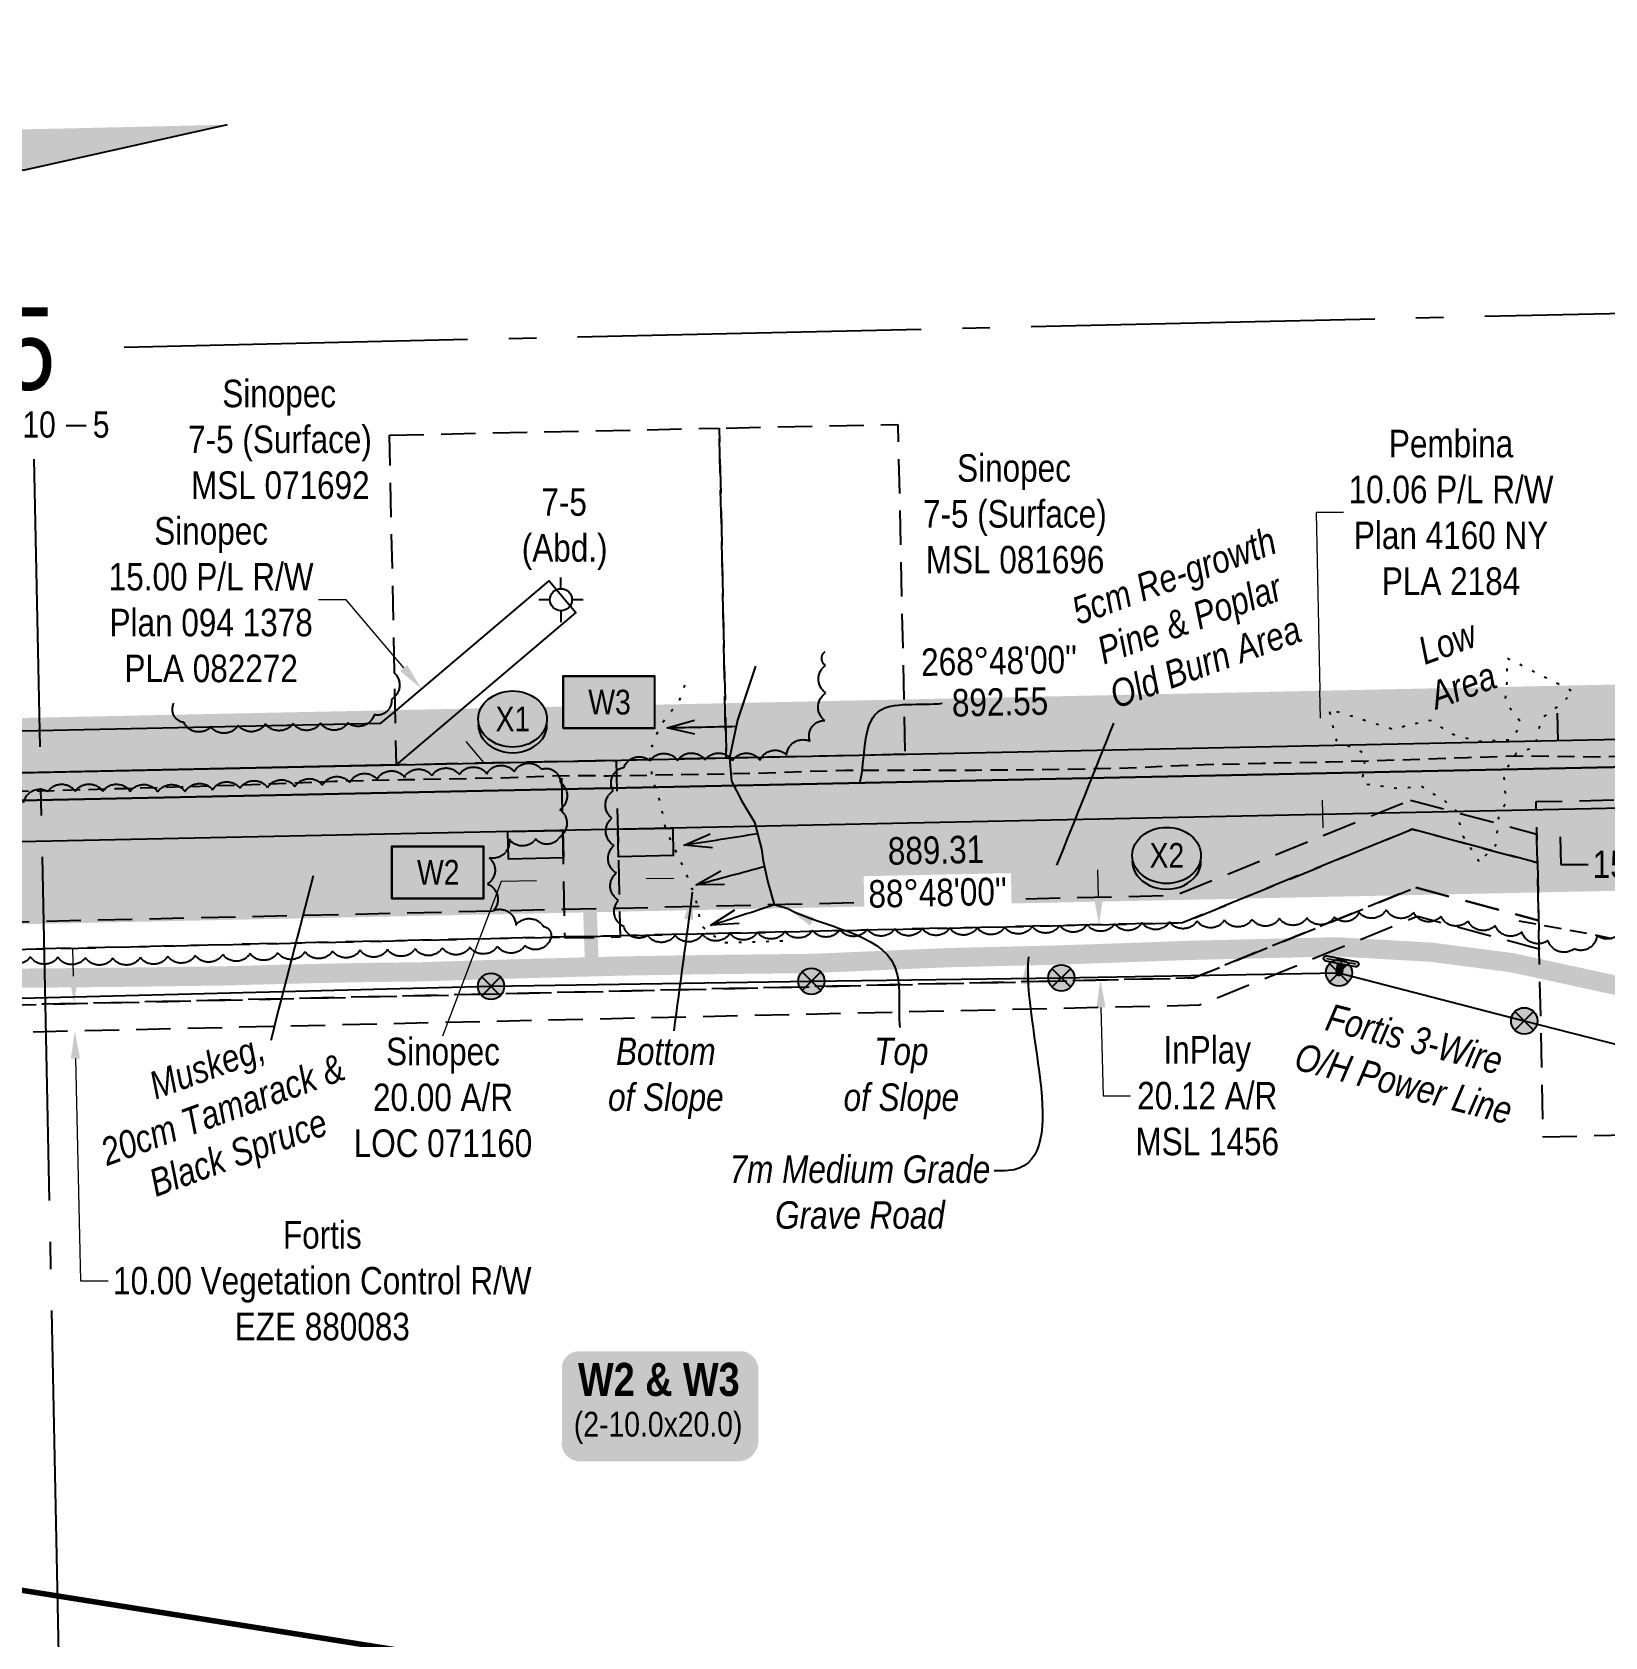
# Model space of a CAD drawing. Extents: x 601495 to 607119, y 5883555 to 5886722.
# Drawn here: x 605236 to 605808, y 5885474 to 5886057 of the extents above; entities that cross this region are included whole.
import ezdxf
from ezdxf.enums import TextEntityAlignment as Align

# ---------------------------------------------------------------- set-up
doc = ezdxf.new("R2010")
doc.units = 0
doc.header["$LTSCALE"] = 5
doc.header["$PDMODE"] = 34
doc.header["$PDSIZE"] = 0.03
for name, pattern in [('0', [1, 1, 0]), ('DASHDOT2', [12.7, 6.35, -3.175, 0, -3.175]), ('foc-ACCESSROAD', [3.75, 2.5, -1.25]), ('foc-FLOWLINE', [3.75, 2.5, -1.25]), ('foc-QUARTERLINE', [33, 25, -3, 2, -3]), ('foc-TOPO', [1, 0.2, -0.8]), ('POWERLINE5', [7.8, 2.4, -0.6, 0.6, -0.6, 0.6, -0.6, 2.4]), ('UG_PIPE', [1.875, 1.25, -0.625])]:
    doc.linetypes.add(name, pattern=pattern)
doc.layers.get('Defpoints').update_dxf_attribs({"color": 9})
for name, color, linetype in [('10', 1, 'Continuous'), ('9', 3, 'Continuous'), ('AS-PIPE-UG', 44, 'UG_PIPE'), ('AS-POWER', 104, 'foc-POWER'), ('AS-POWER-EXISTING', 72, 'POWERLINE5'), ('AS-ROADS', 254, 'Continuous'), ('AS-SYMBOL', 7, 'Continuous'), ('AS-WILDLIFE', 131, 'DASHDOT2'), ('C-FLOWLINE', 13, 'foc-FLOWLINE'), ('C-WS', 13, 'foc-ACCESSROAD'), ('F-AR', 190, 'foc-ACCESSROAD'), ('F-EZE', 190, 'foc-FLOWLINE'), ('F-RW', 190, 'Continuous'), ('F-WS', 190, 'foc-ACCESSROAD'), ('F-WS-S', 8, 'Continuous'), ('L-BD', 7, 'Continuous'), ('L-QSEC', 8, 'foc-QUARTERLINE'), ('L-SECLBL', 7, 'Continuous'), ('P-BUFFER-H 30m', 51, 'Continuous'), ('P-CROSSINGS', 250, 'Continuous'), ('P-PROPOSED', 10, 'Continuous'), ('P-PROPOSED-H', 21, 'Continuous'), ('P-TEMP-BLOCKS', 250, 'Continuous'), ('P-TEMP-H', 41, 'Continuous'), ('P-TEMP_WORKSPACE', 46, 'Continuous'), ('P-TXT', 4, 'Continuous'), ('T-BUSH', 110, '0'), ('T-BUSH-T', 110, 'Continuous'), ('T-CREEK', 160, 'Continuous'), ('T-GENERAL', 48, 'foc-TOPO'), ('T-LOW-AREA', 48, 'foc-TOPO'), ('T-SLOPE', 48, 'Continuous'), ('T-WATER-H', 133, 'Continuous')]:
    doc.layers.add(name, color=color, linetype=linetype)
for name, color, linetype, lineweight in [('C-AR-T', 13, 'Continuous', 9), ('F-AR-T', 190, 'Continuous', 9), ('F-EZE-T', 190, 'Continuous', 9), ('F-RW-T', 190, 'Continuous', 9), ('F-WS-T', 190, 'Continuous', 9), ('T-TEXT', 48, 'Continuous', 18)]:
    doc.layers.add(name, color=color, linetype=linetype, lineweight=lineweight)
doc.layers.add('P-100m WELL BORE BUFFER', color=7, linetype='Continuous', true_color=0xf5ffd6)
doc.styles.add('80', font='ARIALN.TTF', dxfattribs={"height": 10})
doc.styles.add('80CG', font='ARIALN.TTF', dxfattribs={"height": 10})
doc.styles.add('80L', font='ARIALN.TTF', dxfattribs={"height": 10})
doc.styles.add('80LS', font='ARIALNI.TTF', dxfattribs={"height": 10})
doc.styles.add('BOLD', font='ARIALNB.TTF')
doc.styles.add('Crossing', font='ARIALN.TTF', dxfattribs={"height": 10})
doc.styles.add('foc-LtypeFont', font='ARIALN.TTF', dxfattribs={"height": 7.35})
doc.styles.add('SIMPLEX', font='ARIALN.TTF')
doc.linetypes.add('foc-POWER', pattern='A,6,-1,["P",foc-LtypeFont,S=0.2,R=0,X=-0.625,Y=-0.75],-1.24,4', length=12.24)
doc.dimstyles.new('Compass 5 000', dxfattribs={"dimscale": 5, "dimtxt": 9, "dimasz": 2, "dimexe": 0.2, "dimexo": 0.0625, "dimgap": 0.5, "dimtad": 0, "dimtih": 1, "dimtoh": 1, "dimzin": 0, "dimdsep": 46, "dimtxsty": '80CG', "dimcen": 0.1, "dimse1": 1, "dimse2": 1, "dimclrd": 256, "dimclrt": 256, "dimaunit": 1, "dimadec": 4, "dimazin": 0, "dimtfac": 0.06, "dimtofl": 0, "dimtmove": 0, "dimatfit": 1, "dimfxl": 0.2, "dimtolj": 1, "dimtzin": 0, "dimlwd": -1, "dimarcsym": 0})

# ---------------------------------------------------------------- blocks, each defined once
blk = doc.blocks.new('L-SECLBL')
at = {"layer": '9', "color": 7}
for p, q in [((-5.08, -27.83), (-12.29, -27.83)), ((20.7, -27.83), (13.5, -27.83))]:
    blk.add_line(p, q, dxfattribs=at)
at = {"layer": '10', "color": 2, "style": 'SIMPLEX'}
blk.add_attdef('SEC', text='', height=30, dxfattribs=at).set_placement((0, 0), align=Align.MIDDLE)
at = {"layer": '10', "color": 5, "style": '80L'}
blk.add_attdef('TWP', text='', height=9.5, dxfattribs=at).set_placement((-14.43, -27.37), align=Align.MIDDLE_RIGHT)
blk.add_attdef('RGE', text='', height=9.5, dxfattribs=at).set_placement((3.62, -27.37), align=Align.MIDDLE_CENTER)
blk.add_attdef('MER', text='', height=9.5, dxfattribs=at).set_placement((23.17, -27.37), align=Align.MIDDLE_LEFT)
blk = doc.blocks.new('*D413')
at = {"layer": 'Defpoints', "color": 0, "transparency": 16777216}
for p in [(605704.81, 5885797.75), (605692.93, 5885797.5), (605693.14, 5885787.62)]:
    blk.add_point(p, dxfattribs=at)
at = {"layer": 'F-RW-T', "transparency": 16777216}
for p, q in [((605712.99, 5885882.47), (605702.99, 5885882.47)), ((605702.99, 5885882.47), (605704.38, 5885817.75)), ((605704.6, 5885807.75), (605704.38, 5885817.75)), ((605705.24, 5885777.88), (605705.46, 5885767.88))]:
    blk.add_line(p, q, dxfattribs=at)
for points in [[(605706.26, 5885807.79), (605702.93, 5885807.72), (605704.81, 5885797.75)], [(605706.91, 5885777.91), (605703.57, 5885777.84), (605705.03, 5885787.88)]]:
    blk.add_solid(points, dxfattribs=at)
at = {"layer": 'F-RW-T', "transparency": 16777216, "insert": (605752.08, 5885882.47), "char_height": 10, "attachment_point": 5, "style": '80CG'}
blk.add_mtext('\\A1;Pembina\\P10.06 P/L R/W\\PPlan 4160 NY\\PPLA 2184', dxfattribs=at)
blk = doc.blocks.new('*D423')
at = {"layer": 'Defpoints', "color": 0, "transparency": 16777216}
for p in [(605320.69, 5885705.53), (605251.55, 5885693.94), (605320.92, 5885695.53)]:
    blk.add_point(p, dxfattribs=at)
at = {"layer": 'F-EZE-T', "transparency": 16777216}
for p, q in [((605251.09, 5885713.94), (605250.86, 5885723.94)), ((605251.77, 5885683.95), (605253.63, 5885603.13)), ((605253.63, 5885603.13), (605263.63, 5885603.13))]:
    blk.add_line(p, q, dxfattribs=at)
for points in [[(605252.75, 5885713.98), (605249.42, 5885713.91), (605251.32, 5885703.95)], [(605253.44, 5885683.98), (605250.11, 5885683.91), (605251.55, 5885693.94)]]:
    blk.add_solid(points, dxfattribs=at)
at = {"layer": 'F-EZE-T', "transparency": 16777216, "insert": (605341.56, 5885603.13), "char_height": 10, "attachment_point": 5, "style": '80CG'}
blk.add_mtext('\\A1;Fortis\\P10.00 Vegetation Control R/W\\PEZE 880083', dxfattribs=at)
blk = doc.blocks.new('*D424')
at = {"layer": 'C-AR-T', "transparency": 16777216}
for p, q in [((605623.85, 5885742.62), (605623.62, 5885752.62)), ((605624.76, 5885702.5), (605625.5, 5885670.41)), ((605625.5, 5885670.41), (605635.5, 5885670.41))]:
    blk.add_line(p, q, dxfattribs=at)
for points in [[(605625.51, 5885742.66), (605622.18, 5885742.58), (605624.07, 5885732.62)], [(605626.43, 5885702.54), (605623.1, 5885702.46), (605624.54, 5885712.49)]]:
    blk.add_solid(points, dxfattribs=at)
at = {"layer": 'Defpoints', "color": 0, "transparency": 16777216}
for p in [(605534.67, 5885730.57), (605535.13, 5885710.45), (605624.54, 5885712.49)]:
    blk.add_point(p, dxfattribs=at)
at = {"layer": 'C-AR-T', "transparency": 16777216, "insert": (605663.41, 5885670.41), "char_height": 10, "attachment_point": 5, "style": '80CG'}
blk.add_mtext('\\A1;InPlay\\P20.12 A/R\\PMSL 1456', dxfattribs=at)
blk = doc.blocks.new('*D425')
at = {"layer": 'Defpoints', "color": 0, "transparency": 16777216}
for p in [(605384.83, 5885824.42), (605377.63, 5885818.33), (605394.52, 5885812.96)]:
    blk.add_point(p, dxfattribs=at)
at = {"layer": 'F-RW-T', "transparency": 16777216}
for p, q in [((605350.22, 5885850.74), (605340.22, 5885850.74)), ((605371.17, 5885825.97), (605350.22, 5885850.74)), ((605393.78, 5885799.24), (605400.23, 5885791.6))]:
    blk.add_line(p, q, dxfattribs=at)
for points in [[(605372.44, 5885827.04), (605369.9, 5885824.89), (605377.63, 5885818.33)], [(605395.05, 5885800.31), (605392.5, 5885798.16), (605387.32, 5885806.87)]]:
    blk.add_solid(points, dxfattribs=at)
at = {"layer": 'F-RW-T', "transparency": 16777216, "insert": (605301.13, 5885850.74), "char_height": 10, "attachment_point": 5, "style": '80CG'}
blk.add_mtext('\\A1;Sinopec\\P15.00 P/L R/W\\PPlan 094 1378\\PPLA 082272', dxfattribs=at)
blk = doc.blocks.new('GABD')
for p, q in [((0, 0.81), (0, 1.62)), ((-0.81, 0), (-1.62, 0)), ((1.62, 0), (0.81, 0)), ((0, -0.81), (0, -1.62))]:
    blk.add_line(p, q)
blk.add_circle((0, 0), 0.8)
blk = doc.blocks.new('POWERPOLE')
h = blk.add_hatch(color=255)
edge = h.paths.add_edge_path()
edge.add_arc((0, 0), 0.96, 0, 360)
at = {"linetype": 'Continuous'}
for p, q in [((0.68, -0.68), (-0.68, 0.68)), ((-0.68, -0.68), (0.68, 0.68))]:
    blk.add_line(p, q, dxfattribs=at)
blk.add_circle((0, 0), 0.96, dxfattribs=at)
blk = doc.blocks.new('*U484')
h = blk.add_hatch(color=255)
h.dxf.hatch_style = 1
edge = h.paths.add_edge_path()
edge.add_arc((1.08, -0.2), 0.2, -100.5909, 79.4091, ccw=False)
edge.add_line((1.04, -0.4), (-0.23, -0.16))
edge.add_line((-0.23, -0.16), (-1.12, 0.01))
edge.add_arc((-1.08, 0.2), 0.2, 79.4091, 259.4091, ccw=False)
edge.add_line((-1.04, 0.4), (1.12, -0.01))
h = blk.add_hatch(color=255)
h.dxf.hatch_style = 1
edge = h.paths.add_edge_path()
edge.add_arc((-0.16, -0.84), 0.2, 169.4091, 349.4091, ccw=False)
edge.add_line((-0.35, -0.81), (-0.23, -0.16))
edge.add_line((-0.23, -0.16), (0.16, -0.23))
edge.add_line((0.16, -0.23), (0.04, -0.88))
at = {"color": 255}
blk.add_lwpolyline([(1.12, -0.01, -1), (1.04, -0.4), (-0.23, -0.16), (-1.12, 0.01, -1), (-1.04, 0.4)], format="xyb", close=True, dxfattribs=at)
at = {"color": 72, "const_width": 0.1, "flags": 128}
for points in [[(1.08, -0.2), (-1.08, 0.2)], [(-0.16, -0.84), (0, 0)]]:
    blk.add_lwpolyline(points, dxfattribs=at)
at = {"color": 255, "flags": 128}
blk.add_lwpolyline([(0.04, -0.88, -1), (-0.35, -0.81), (-0.23, -0.16), (0.16, -0.23)], format="xyb", close=True, dxfattribs=at)
blk = doc.blocks.new('Temp_Area_Small_Pink')
at = {"true_color": 0xff8aff}
h = blk.add_hatch(color=211, dxfattribs=at)
h.dxf.hatch_style = 1
h.paths.add_polyline_path([(-16.83, -9.44), (16.33, -9.44), (16.33, 9.05), (-16.83, 9.05)])
at = {"color": 250}
for points in [[(-17.03, -9.64), (16.53, -9.64), (16.53, 9.25), (-17.03, 9.25)], [(-16.93, -9.54), (16.43, -9.54), (16.43, 9.15), (-16.93, 9.15)]]:
    blk.add_lwpolyline(points, close=True, dxfattribs=at)
at = {"color": 250, "style": '80L'}
blk.add_attdef('TEMPORARY', text='', height=9, dxfattribs=at).set_placement((0, -0.15), align=Align.MIDDLE_CENTER)
blk = doc.blocks.new('*U483')
at = {"true_color": 0xff8aff}
h = blk.add_hatch(color=211, dxfattribs=at)
edge = h.paths.add_edge_path()
edge.add_line((-29, -20), (29, -20))
edge.add_arc((29, -14), 6, 270, 360)
edge.add_line((35, -14), (35, 12.5))
edge.add_arc((29, 12.5), 6, 0, 90)
edge.add_line((29, 18.5), (-29, 18.5))
edge.add_arc((-29, 12.5), 6, 90, 180)
edge.add_line((-35, 12.5), (-35, -14))
edge.add_arc((-29, -14), 6, 180, 270)
at = {"color": 250, "flags": 128}
blk.add_lwpolyline([(-29, -20, 3, 3, 0), (29, -20, 3, 3, 0.414214), (35, -14, 3, 3, 0), (35, 12.5, 3, 0, 0.414214), (29, 18.5, 0, 0, 0), (-29, 18.5, 0, 0, 0.414214), (-35, 12.5, 0, 0, 0), (-35, -14, 0, 3, 0.414214)], format="xyseb", close=True, dxfattribs=at)
at = {"flags": 128}
blk.add_lwpolyline([(-19.34, -9.8, 0, 7.5, 0), (0, 0, 0, 0, 0)], format="xyseb", dxfattribs=at)
at = {"color": 250}
for tag, p, height, style in [('TEMP_AREA_W1_001', (-9.21, 2.24), 12, 'BOLD'), ('ENTER_TEXT_001', (-30.66, -12.47), 9, '80')]:
    blk.add_attdef(tag, p, '', height=height, dxfattribs=dict(at, style=style))
blk = doc.blocks.new('*D486')
at = {"layer": 'Defpoints', "color": 0, "transparency": 16777216}
for p in [(605821.5, 5885790.14), (605791.56, 5885774.52), (605821.81, 5885775.15)]:
    blk.add_point(p, dxfattribs=at)
at = {"layer": 'P-TXT', "transparency": 16777216}
for p, q in [((605791.04, 5885799.5), (605790.83, 5885809.5)), ((605791.77, 5885764.52), (605791.98, 5885754.52)), ((605791.98, 5885754.52), (605801.98, 5885754.52))]:
    blk.add_line(p, q, dxfattribs=at)
for points in [[(605792.71, 5885799.54), (605789.37, 5885799.47), (605791.25, 5885789.51)], [(605793.44, 5885764.55), (605790.11, 5885764.48), (605791.56, 5885774.52)]]:
    blk.add_solid(points, dxfattribs=at)
at = {"layer": 'P-TXT', "transparency": 16777216, "insert": (605817.92, 5885754.52), "char_height": 10, "attachment_point": 5, "style": '80CG'}
blk.add_mtext('\\A1;15.00', dxfattribs=at)
blk = doc.blocks.new('xing2')
h = blk.add_hatch(color=50)
h.dxf.hatch_style = 1
edge = h.paths.add_edge_path()
edge.add_ellipse((0, 0), major_axis=(-12.5, 0), ratio=0.816297, start_angle=0, end_angle=360)
h = blk.add_hatch(color=250)
h.dxf.hatch_style = 1
edge = h.paths.add_edge_path()
edge.add_ellipse((0, -2.05), major_axis=(-12.5, 0), ratio=0.816297, start_angle=0, end_angle=180)
edge.add_line((12.5, -2.05), (12.5, 0))
edge.add_ellipse((0, 0), major_axis=(-12.5, 0), ratio=0.816297, start_angle=0, end_angle=180, ccw=False)
edge.add_line((-12.5, 0), (-12.5, -2.05))
at = {"color": 250}
blk.add_ellipse((0, 0), major_axis=(-12.5, 0), ratio=0.816297, dxfattribs=at)
blk.add_ellipse((0, -2.05), major_axis=(-12.5, 0), ratio=0.816297, start_param=0, end_param=3.141593, dxfattribs=at)
at = {"color": 250, "style": 'Crossing'}
blk.add_attdef('CROSSING', text='', height=9, dxfattribs=at).set_placement((0.09, 0.02), align=Align.MIDDLE_CENTER)
at = {"color": 250, "style": 'Crossing', "flags": 1}
for tag, p in [('OWNER', (0.09, -12.49)), ('DESCRIPTION', (0.09, -25.77)), ('LOCATION', (0.09, -39.3)), ('DWG_REF', (0.09, -52.84))]:
    blk.add_attdef(tag, text='', height=9, dxfattribs=at).set_placement(p, align=Align.MIDDLE_CENTER)

msp = doc.modelspace()

# ---------------------------------------------------------------- hatches: boundary and pattern name
at = {"layer": 'P-BUFFER-H 30m'}
h = msp.add_hatch(color=256, dxfattribs=at)
h.dxf.hatch_style = 1
edge = h.paths.add_edge_path()
edge.add_line((606044.968, 5885782.232), (605956.11, 5885820.281))
edge.add_arc((605944.306, 5885792.714), 29.988, 66.81926, 91.200341)
edge.add_line((605943.678, 5885822.695), (605051.68, 5885804.005))
edge.add_arc((605052.308, 5885774.024), 29.988, 91.200341, 181.200341)
edge.add_line((605022.327, 5885773.396), (605022.641, 5885758.405))
edge.add_arc((605052.622, 5885759.033), 29.988, 181.200341, 271.200341)
edge.add_line((605053.25, 5885729.052), (605935.533, 5885747.538))
edge.add_line((605935.533, 5885747.538), (606034.254, 5885705.266))
edge.add_line((606034.254, 5885705.266), (606046.785, 5885699.9))
edge.add_line((606046.785, 5885699.9), (606044.968, 5885782.232))
at = {"layer": 'P-PROPOSED-H'}
h = msp.add_hatch(color=256, dxfattribs=at)
h.dxf.hatch_style = 1
h.paths.add_polyline_path([(606046.058, 5885732.833), (605941.382, 5885777.655), (605052.622, 5885759.033), (605052.308, 5885774.024), (605944.306, 5885792.714), (606045.695, 5885749.299)])
at = {"layer": 'P-TEMP-H'}
h = msp.add_hatch(color=256, dxfattribs=at)
h.dxf.hatch_style = 1
h.paths.add_polyline_path([(605429.029, 5885766.92), (605429.238, 5885756.926), (605409.251, 5885756.507), (605409.041, 5885766.501)])
h = msp.add_hatch(color=256, dxfattribs=at)
h.dxf.hatch_style = 1
h.paths.add_polyline_path([(605449.017, 5885767.339), (605469.004, 5885767.758), (605469.214, 5885757.764), (605449.226, 5885757.345)])
at = {"layer": 'T-WATER-H'}
h = msp.add_hatch(color=256, dxfattribs=at)
h.dxf.hatch_style = 1
h.paths.add_polyline_path([(606596.579, 5885956.278), (606617.097, 5885956.8), (606633.642, 5885960.821), (606649.262, 5885972.972), (606688.803, 5886010.823), (606706.5, 5886034.383), (606712.727, 5886048.498), (606697.997, 5886052.934), (606617.39, 5886030.558), (606599.531, 5886027.115), (606556.127, 5886008.101), (606543.329, 5886000.055), (606533.548, 5885989.026), (606527.228, 5885977.261), (606526.929, 5885970.312), (606526.797, 5885967.26), (606546.376, 5885967.291), (606578.79, 5885959.12)], flags=16)
h.paths.add_polyline_path([(606294.938, 5886045.696), (606086.957, 5886041.126), (606199.295, 5886007.206), (606217.588, 5886004.55), (606277.016, 5886005.879), (606356.171, 5886003.791), (606390.916, 5885997.816), (606422.544, 5885988.502), (606466.212, 5885968.992), (606491.152, 5885952.521), (606514.352, 5885939.966), (606544.894, 5885930.277), (606563.135, 5885928.632), (606624.27, 5885930.794), (606642.427, 5885934.13), (606655.477, 5885941.354), (606687.738, 5885970.143), (606695.447, 5885973.976), (606764.162, 5886018.727), (606800.11, 5886047.226), (606815.991, 5886057.147), (606657.148, 5886053.656), (606612.697, 5886040.301), (606579.251, 5886032.258), (606565.123, 5886025.673), (606553.281, 5886017.34), (606536.253, 5886013.789), (606498.258, 5886011.712), (606465.571, 5886019.596), (606403.494, 5886038.657), (606369.698, 5886044.875)])
h.paths.add_polyline_path([(605306.963, 5886023.454), (604966.573, 5886015.727), (604998.009, 5886009.987), (605073.169, 5886002.762), (605195.083, 5886002.701), (605233.22, 5886007.006)])

# ---------------------------------------------------------------- linework, layer by layer
at = {"layer": 'AS-PIPE-UG', "flags": 128}
for points in [[(606679.243, 5885481.945), (606675.412, 5885483.879), (606669.75, 5885486.153), (606654.429, 5885492.951), (606636.669, 5885500.009), (606619.746, 5885507.168), (606594.764, 5885518.344), (606582.739, 5885522.686), (606561.363, 5885532.244), (606541.546, 5885540.615), (606495.429, 5885560.385), (606449.797, 5885579.775), (606380.993, 5885608.928), (606325.942, 5885633.135), (606256.673, 5885662.136), (606194.25, 5885688.841), (606156.554, 5885705.359), (606115.807, 5885723.609), (606070.773, 5885743.253), (606043.598, 5885755.203), (606002.536, 5885772.727), (605986.788, 5885778.875), (605970.935, 5885786.086), (605955.122, 5885792.936), (605947.991, 5885795.63), (605942.477, 5885796.444), (605935.315, 5885796.823), (605911.915, 5885796.151), (605888.883, 5885795.589), (605849.008, 5885794.449), (605831.991, 5885794.342), (605804.305, 5885793.571), (605778.765, 5885793.916), (605758.08, 5885793.337), (605737.371, 5885792.568), (605707.675, 5885791.716), (605683.368, 5885791.224), (605662.287, 5885790.736), (605630.713, 5885789.409), (605602.691, 5885788.92), (605579.114, 5885788.735), (605559.442, 5885788.752), (605531.88, 5885788.715), (605498.401, 5885787.582), (605445.699, 5885786.669), (605431.454, 5885786.797), (605406.77, 5885785.96), (605370.868, 5885785.265), (605345.916, 5885784.681), (605310.355, 5885783.259), (605269.91, 5885782.083), (605238.541, 5885781.16), (605193.655, 5885780.882), (605172.241, 5885780.326), (605158.29, 5885780.794), (605144.131, 5885780.482), (605133.425, 5885780.772), (605117.879, 5885780.35), (605102.062, 5885779.899), (605093.963, 5885779.874), (605088.873, 5885779.856), (605086.673, 5885776.764), (605086.85, 5885774.498), (605086.141, 5885769.201)], [(605776.768, 5885733.984), (605803.34, 5885729.24), (605821.025, 5885725.134), (605848.377, 5885722.13)]]:
    msp.add_lwpolyline(points, dxfattribs=at)
at = {"layer": 'AS-POWER', "flags": 128}
msp.add_lwpolyline([(604433.901, 5885693.12), (604487.971, 5885691.961), (604669.212, 5885697.007), (604930.537, 5885702.542), (605003.563, 5885702.707), (605105.268, 5885704.215), (605170.328, 5885704.326), (605402.933, 5885710.222), (605519.428, 5885712.054), (605610.339, 5885713.272), (605711.32, 5885715.112), (605778.692, 5885697.649), (605843.241, 5885681.156), (605847.498, 5885666.572), (605853.922, 5885401.195), (605980.58, 5885372.45), (606054.904, 5885310.493)], dxfattribs=at)
at = {"layer": 'AS-ROADS', "flags": 128}
for points, const_width in [([(605439.62, 5885717.089), (605438.568, 5885748.04), (605438.12, 5885780.492), (605437.898, 5885800.023)], 4.998), ([(605202.115, 5885712.983), (605239.79, 5885713.237), (605270.728, 5885713.546), (605304.984, 5885713.994), (605337.575, 5885714.851), (605355.77, 5885715.22), (605377.184, 5885715.49), (605403.544, 5885716.32), (605418.89, 5885716.754), (605450.509, 5885717.614), (605479.358, 5885718.079), (605520.178, 5885718.556), (605569.393, 5885720.653), (605609.387, 5885721.6), (605658.244, 5885723.329), (605710.503, 5885724.586), (605744.916, 5885722.62), (605773.955, 5885718.855), (605816.504, 5885709.624)], 6.997)]:
    msp.add_lwpolyline(points, dxfattribs=dict(at, const_width=const_width))
at = {"layer": 'AS-WILDLIFE', "const_width": 1.999, "flags": 128}
msp.add_lwpolyline([(606597.047, 5885396.574), (606505.885, 5885360.007), (606413.26, 5885315.507), (606326.76, 5885273.507), (606244.135, 5885247.007), (606152.259, 5885218.007), (605869.197, 5885318.007), (605782.947, 5885347.507), (605583.572, 5885415.507), (605556.76, 5885439.007), (605094.947, 5885512.507), (605092.572, 5885513.007), (604624.447, 5885599.507), (604583.822, 5885518.507), (604526.884, 5885357.007), (604517.259, 5885222.507), (604516.635, 5885216.507), (604515.572, 5885210.007), (604514.135, 5885203.507), (604512.197, 5885197.507), (604509.885, 5885191.007), (604507.197, 5885185.507), (604504.134, 5885179.507), (604500.634, 5885174.007), (604496.885, 5885168.507), (604492.697, 5885163.507), (604488.259, 5885159.007), (604483.447, 5885154.507), (604482.572, 5885153.507), (604348.306, 5885038.39)], dxfattribs=at)
at = {"layer": 'C-FLOWLINE', "flags": 128}
msp.add_lwpolyline([(605737.302, 5885777.951), (605783.276, 5885765.601), (605783.323, 5885763.344), (605783.497, 5885755.122), (605737.948, 5885767.358), (605654.404, 5885733.316), (605449.766, 5885728.628), (605442.57, 5885728.472), (605429.788, 5885728.197), (605239.693, 5885723.827), (605100.779, 5885720.634), (605100.549, 5885730.697), (605239.474, 5885733.89), (605429.574, 5885738.26), (605442.357, 5885738.536), (605449.552, 5885738.691), (605651.91, 5885743.327), (605737.302, 5885777.951)], close=True, dxfattribs=at)
at = {"layer": 'C-WS', "flags": 128}
msp.add_lwpolyline([(605032.605, 5886017.226), (605032.927, 5886006.445), (605034.085, 5885937.258), (605035.958, 5885833.605), (605036.229, 5885818.599), (605098.503, 5885820.025), (605099.294, 5885785.5), (605099.521, 5885775.557), (605100.549, 5885730.697), (605100.779, 5885720.634), (605239.693, 5885723.827), (605429.788, 5885728.197), (605442.57, 5885728.472), (605449.766, 5885728.628), (605654.404, 5885733.316), (605737.948, 5885767.358), (605783.497, 5885755.122), (605783.856, 5885738.21), (605783.941, 5885734.161), (605739.239, 5885746.171), (605658.537, 5885713.273), (605240.131, 5885703.69), (605101.24, 5885700.508), (605101.469, 5885690.506), (605101.785, 5885676.728), (605042.391, 5885675.367), (605032.401, 5885675.138), (605022.338, 5885674.907), (605002.212, 5885674.447), (604992.21, 5885674.217), (604979.833, 5885673.933), (604979.513, 5885687.811), (604979.284, 5885697.814), (604978.828, 5885717.83), (604948.339, 5885717.133), (604948.109, 5885727.194), (604947.766, 5885742.197), (604947.422, 5885757.195), (604946.063, 5885816.533), (605026.13, 5885818.367), (605025.837, 5885833.372), (605023.812, 5885937.024), (605022.901, 5886007.494), (605022.611, 5886016.999)], dxfattribs=at)
msp.add_lwpolyline([(605904.984, 5885779.95), (605907.558, 5885657.994), (605876.769, 5885657.344), (605866.706, 5885657.13), (605871.439, 5885432.894), (605906.319, 5885408.516), (605988.24, 5885396.335), (606054.447, 5885331.452), (606055.074, 5885302.69), (605978.825, 5885377.383), (605898.672, 5885389.302), (605898.202, 5885389.614), (605861.747, 5885415.108), (605854.352, 5885420.277), (605851.528, 5885422.25), (605846.58, 5885656.706), (605842.579, 5885656.621), (605836.577, 5885656.494), (605785.601, 5885655.419), (605784.162, 5885723.743), (605783.984, 5885732.208), (605783.941, 5885734.161), (605783.856, 5885738.21), (605783.497, 5885755.122), (605783.323, 5885763.344), (605783.276, 5885765.601), (605783.102, 5885773.825), (605783.027, 5885777.376), (605904.984, 5885779.95)], close=True, dxfattribs=at)
at = {"layer": 'F-AR', "flags": 128}
msp.add_lwpolyline([(605428.504, 5885791.965), (605448.492, 5885792.383), (605449.839, 5885728.093), (605429.851, 5885727.674), (605428.504, 5885791.965)], close=True, dxfattribs=at)
at = {"layer": 'F-AR-T'}
msp.add_line((605459.395, 5885749.389), (605469.393, 5885749.598), dxfattribs=at)
msp.add_lwpolyline([(605419.412, 5885748.551), (605406.662, 5885748.284), (605385.237, 5885692.102)], dxfattribs=at)
for points in [[(605459.36, 5885751.055), (605459.43, 5885747.722), (605449.397, 5885749.179)], [(605419.377, 5885750.217), (605419.447, 5885746.885), (605429.41, 5885748.76)]]:
    msp.add_solid(points, dxfattribs=at)
at = {"layer": 'F-EZE', "flags": 128}
msp.add_lwpolyline([(605739.239, 5885746.171), (605783.941, 5885734.161), (605783.984, 5885732.208), (605784.162, 5885723.743), (605739.881, 5885735.638), (605660.607, 5885703.312), (605240.349, 5885693.687), (605101.469, 5885690.506), (605101.24, 5885700.508), (605240.131, 5885703.69), (605658.537, 5885713.273), (605739.239, 5885746.171)], close=True, dxfattribs=at)
at = {"layer": 'F-RW'}
msp.add_lwpolyline([(605113.955, 5885800.81), (605237.965, 5885803.18), (605362.899, 5885805.875), (605368.129, 5885810.299), (605424.091, 5885857.629), (605433.782, 5885846.17), (605433.782, 5885846.17), (605368.442, 5885790.706), (605238.295, 5885787.979), (605099.304, 5885785.067)], dxfattribs=at)
msp.add_lwpolyline([(606045.695, 5885749.299), (605944.306, 5885792.714), (605052.308, 5885774.024), (605052.097, 5885784.078), (605946.267, 5885802.813), (606045.451, 5885760.343)], close=True, dxfattribs=at)
at = {"layer": 'F-WS', "flags": 128}
for points in [[(605553.463, 5885794.583), (605488.467, 5885793.221), (605485.954, 5885913.147), (605550.901, 5885914.508), (605553.463, 5885794.583)], [(605366.029, 5885910.634), (605485.954, 5885913.147), (605488.467, 5885793.221), (605368.541, 5885790.708)]]:
    msp.add_lwpolyline(points, close=True, dxfattribs=at)
at = {"layer": 'L-QSEC'}
for p, q in [((605269.45, 5885942.614), (606040.747, 5885960.123)), ((605252.651, 5885137.456), (605236.736, 5885901.877))]:
    msp.add_line(p, q, dxfattribs=at)
at = {"layer": 'P-100m WELL BORE BUFFER', "color": 250, "flags": 128}
msp.add_lwpolyline([(605457.971, 5885767.312, 0, 7.497, 0), (605446.023, 5885813.697, 0, 0, 0)], format="xyseb", dxfattribs=at)
at = {"layer": 'P-TEMP_WORKSPACE'}
for points in [[(605429.029, 5885766.92), (605429.238, 5885756.926), (605409.251, 5885756.507), (605409.041, 5885766.501)], [(605449.017, 5885767.339), (605469.004, 5885767.758), (605469.214, 5885757.764), (605449.226, 5885757.345)]]:
    msp.add_lwpolyline(points, close=True, dxfattribs=at)
at = {"layer": 'T-BUSH', "flags": 128}
for points in [[(605863.49, 5885678.329, -0.5205671), (605872.973, 5885675.168, -0.5205671), (605882.522, 5885672.246, -0.5205671), (605892.283, 5885670.122, -0.5205671), (605900.838, 5885673.224, -0.5205671), (605903.976, 5885681.965, -0.5205671), (605903.304, 5885691.925, -0.5205671), (605901.339, 5885701.676, -0.5205671), (605897.677, 5885710.972, -0.5205671), (605892.746, 5885719.297, -0.5205671), (605883.17, 5885722.164, -0.5205671), (605873.631, 5885725.147, -0.5205671), (605864.193, 5885728.441, -0.5205671), (605854.534, 5885730.95, -0.5205671), (605844.605, 5885731.643, -0.5205671), (605834.61, 5885731.744, -0.5205671), (605824.614, 5885731.729, -0.5205671), (605814.684, 5885731.65, -0.5205671), (605805.122, 5885728.736, -0.5205671), (605796.83, 5885723.812, -0.5205671), (605787.328, 5885726.917, -0.5205671), (605777.816, 5885729.984, -0.5205671), (605768.111, 5885732.334, -0.5205671), (605758.25, 5885733.97, -0.5205671), (605748.388, 5885735.606, -0.5205671), (605738.502, 5885737.049, -0.5205671), (605728.554, 5885738.031, -0.5205671), (605718.648, 5885737.097, -0.5205671), (605709.67, 5885735.334, -0.5205671), (605699.676, 5885735.108, -0.5205671), (605689.683, 5885734.881, -0.5205671), (605679.692, 5885734.569, -0.5205671), (605669.701, 5885734.253, -0.5205671), (605659.71, 5885733.937, -0.5205671), (605649.719, 5885733.621, -0.5205671), (605639.728, 5885733.304, -0.5205671), (605629.737, 5885732.986, -0.5205671), (605619.746, 5885732.668, -0.5205671), (605609.755, 5885732.35, -0.5205671), (605599.764, 5885732.032, -0.5205671), (605589.773, 5885731.714, -0.5205671), (605579.779, 5885731.523, -0.5205671), (605569.784, 5885731.399, -0.5205671), (605559.789, 5885731.275, -0.5205671), (605549.793, 5885731.152, -0.5205671), (605539.798, 5885731.028, -0.5205671), (605529.803, 5885730.904, -0.5205671), (605519.813, 5885730.573, -0.5205671), (605509.823, 5885730.218, -0.5205671), (605499.833, 5885729.863, -0.5205671), (605489.843, 5885729.508, -0.5205671), (605479.854, 5885729.153, -0.5205671), (605469.864, 5885728.798, -0.5205671), (605459.868, 5885728.761, -0.5205671), (605451.264, 5885731.954, -0.5205671), (605449.315, 5885741.479, -0.5205671), (605448.499, 5885751.442, -0.5205671), (605447.685, 5885761.405, -0.5205671), (605446.872, 5885771.368, -0.5205671), (605447.389, 5885781.288, -0.5205671), (605451.273, 5885789.874, -0.5205671), (605460.763, 5885792.206, -0.5205671), (605470.758, 5885792.368, -0.5205671), (605480.752, 5885792.53, -0.5205671), (605490.747, 5885792.362, -0.5205671), (605500.742, 5885792.403, -0.5205671), (605510.391, 5885794.425, -0.5205671), (605518.923, 5885799.336, -0.5205671), (605524.275, 5885806.892, -0.5205671), (605524.682, 5885816.879, -0.5205671), (605524.57, 5885826.873, -0.5205671), (605524.486, 5885831.951, -0.5205671)], [(605367.4, 5885824.528, -0.5205671), (605366.682, 5885814.558, -0.5205671), (605360.449, 5885808.941, -0.5205671), (605350.91, 5885805.981, -0.5205671), (605340.914, 5885805.923, -0.5205671), (605330.918, 5885805.829, -0.5205671), (605320.923, 5885805.688, -0.5205671), (605310.961, 5885805.107, -0.5205671), (605301.053, 5885804.528, -0.5205671), (605291.246, 5885806.107, -0.5205671), (605287.62, 5885813.195, -0.5205671)], [(605158.748, 5885778.017, -0.5205671), (605168.555, 5885776.102, -0.5205671), (605178.544, 5885776.493, -0.5205671), (605187.25, 5885772.763, -0.5205671), (605196.225, 5885771.461, -0.5205671), (605203.044, 5885776.976, -0.5205671), (605213.04, 5885776.91, -0.5205671), (605223.035, 5885776.809, -0.5205671), (605232.985, 5885777.02, -0.5205671), (605241.758, 5885781.089, -0.5205671), (605251.71, 5885781.142, -0.5205671), (605261.706, 5885781.124, -0.5205671), (605271.701, 5885781.082, -0.5205671), (605281.696, 5885780.912, -0.5205671), (605291.683, 5885781.024, -0.5205671), (605301.657, 5885781.689, -0.5205671), (605311.637, 5885782.227, -0.5205671), (605321.629, 5885782.527, -0.5205671), (605331.618, 5885782.879, -0.5205671), (605341.603, 5885783.355, -0.5205671), (605351.542, 5885784.377, -0.5205671), (605361.465, 5885785.577, -0.5205671), (605371.43, 5885786.306, -0.5205671), (605381.413, 5885786.823, -0.5205671), (605391.402, 5885787.178, -0.5205671), (605401.392, 5885787.534, -0.5205671), (605411.356, 5885788.328, -0.5205671), (605421.319, 5885789.145, -0.5205671), (605428.047, 5885784.443, -0.5205671), (605427.944, 5885774.448, -0.5205671), (605427.84, 5885764.452, -0.5205671), (605419.19, 5885763.817, -0.5205671), (605409.536, 5885763.729, -0.5205671), (605402.222, 5885756.915, -0.5205671), (605401.596, 5885747.444, -0.5205671), (605403.853, 5885737.801, -0.5205671), (605411.955, 5885732.499, -0.5205671), (605421.938, 5885731.983, -0.5205671), (605424.488, 5885727.248, -0.5205671), (605415.259, 5885725.018, -0.5205671), (605405.268, 5885724.727, -0.5205671), (605395.276, 5885724.437, -0.5205671), (605385.284, 5885724.146, -0.5205671), (605375.292, 5885723.867, -0.5205671), (605365.3, 5885723.592, -0.5205671), (605355.307, 5885723.317, -0.5205671), (605345.315, 5885723.042, -0.5205671), (605335.323, 5885722.765, -0.5205671), (605325.332, 5885722.44, -0.5205671), (605315.342, 5885722.115, -0.5205671), (605305.351, 5885721.79, -0.5205671), (605295.36, 5885721.465, -0.5205671), (605285.371, 5885721.097, -0.5205671), (605275.385, 5885720.657, -0.5205671), (605265.395, 5885720.48, -0.5205671), (605255.4, 5885720.632, -0.5205671), (605245.405, 5885720.784, -0.5205671), (605235.41, 5885720.936, -0.5205671), (605225.415, 5885721.088, -0.5205671), (605215.42, 5885721.24, -0.5205671), (605205.426, 5885721.391, -0.5205671), (605195.431, 5885721.543, -0.5205671), (605185.436, 5885721.695, -0.5205671), (605175.441, 5885721.847, -0.5205671), (605165.45, 5885722.151, -0.5205671), (605155.459, 5885722.469, -0.5205671), (605145.471, 5885722.881, -0.5205671), (605135.487, 5885723.354, -0.5205671), (605125.501, 5885723.714, -0.5205671), (605116.416, 5885726.155, -0.5205671), (605109.515, 5885732.872, -0.5205671), (605108.958, 5885742.852, -0.5205671), (605107.794, 5885752.776, -0.5205671), (605106.512, 5885762.69, -0.5205671), (605105.868, 5885772.664, -0.5205671), (605106.426, 5885781.494, -0.5205671), (605116.407, 5885780.948, -0.5205671), (605126.366, 5885780.136, -0.5205671), (605136.277, 5885778.841, -0.5205671), (605146.259, 5885778.433, -0.5205671), (605158.473, 5885778.085, -0.5205671)]]:
    msp.add_lwpolyline(points, format="xyb", dxfattribs=at)
at = {"layer": 'T-CREEK', "flags": 128}
msp.add_lwpolyline([(605306.963, 5886023.454), (605233.22, 5886007.006), (605195.083, 5886002.701), (605073.169, 5886002.762), (604998.009, 5886009.987), (604966.573, 5886015.727)], dxfattribs=at)
at = {"layer": 'T-GENERAL', "flags": 128}
msp.add_lwpolyline([(605508.991, 5885726.628), (605487.401, 5885725.989), (605479.451, 5885732.238), (605477.208, 5885743.019), (605473.691, 5885751.949), (605469.428, 5885761.062), (605466.487, 5885767.239), (605464.566, 5885776.963), (605461.614, 5885785.833), (605460.63, 5885795.145), (605464.786, 5885805.58), (605471.421, 5885813.886), (605473.793, 5885820.886)], dxfattribs=at)
at = {"layer": 'T-LOW-AREA', "flags": 128}
msp.add_lwpolyline([(605762.36, 5885755.623), (605756.487, 5885764.699), (605754.149, 5885773.866), (605749.167, 5885778.158), (605741.175, 5885782.947), (605733.491, 5885782.002), (605719.996, 5885783.843), (605720.083, 5885788.639), (605721.279, 5885794.574), (605710.485, 5885799.496), (605707.711, 5885811.031), (605719.638, 5885807.324), (605731.398, 5885803.549), (605735.229, 5885804.887), (605744.467, 5885807.017), (605751.777, 5885802.232), (605761.306, 5885799.345), (605773.826, 5885799.851), (605777.845, 5885805.62), (605771.819, 5885813.58), (605772.507, 5885821.297), (605772.45, 5885829.638), (605796.57, 5885817.415), (605792.635, 5885813.395), (605784.821, 5885807.533), (605782.555, 5885797.094), (605775.659, 5885794.859), (605771.187, 5885787.498), (605771.991, 5885777.282), (605769.319, 5885771.426), (605768.199, 5885761.408)], close=True, dxfattribs=at)
at = {"layer": 'T-SLOPE', "flags": 128}
msp.add_lwpolyline([(605499.057, 5885826.614), (605492.563, 5885806.939), (605489.656, 5885793.258), (605490.352, 5885784.816), (605494.102, 5885777.535), (605498.703, 5885769.953), (605501.276, 5885760.175), (605501.848, 5885755.873), (605503.637, 5885748.143), (605505.861, 5885739.918), (605510.918, 5885738.481)], dxfattribs=at)

# ---------------------------------------------------------------- block references
at = {"layer": 'AS-POWER-EXISTING', "xscale": 4.998005649999984, "yscale": 4.998005649999984, "zscale": 4.998005649999984}
for p in [(605519.428, 5885712.054), (605610.339, 5885713.272), (605711.32, 5885715.112), (605402.933, 5885710.222), (605778.692, 5885697.649)]:
    msp.add_blockref('POWERPOLE', p, dxfattribs=at)
at = {"layer": 'AS-SYMBOL', "xscale": 4.998005649999986, "yscale": 4.998005649999986, "zscale": 4.998005649999986}
msp.add_blockref('*U484', (605712.107, 5885719.321), dxfattribs=at)
at = {"layer": 'F-WS-S', "color": 3, "xscale": 4.999999999999933, "yscale": 4.999999999999933, "zscale": 4.999999999999933}
msp.add_blockref('GABD', (605428.356, 5885850.761), dxfattribs=at)
at = {"layer": 'L-SECLBL', "xscale": 0.9995969999999915, "yscale": 0.9995969999999915, "zscale": 0.9995969999999915}
msp.add_blockref('L-SECLBL', (605234.945, 5885941.831), dxfattribs=at).add_auto_attribs({'SEC': '5', 'TWP': '48', 'RGE': '10', 'MER': '5'})
at = {"layer": 'P-100m WELL BORE BUFFER', "xscale": 0.99960113, "yscale": 0.99960113, "zscale": 0.99960113}
for p, values in [((605446.023, 5885813.697), {'TEMPORARY': 'W3'}), ((605383.732, 5885751.819), {'TEMPORARY': 'W2'})]:
    msp.add_blockref('Temp_Area_Small_Pink', p, dxfattribs=at).add_auto_attribs(values)
at = {"layer": 'P-CROSSINGS', "xscale": 0.99960113, "yscale": 0.99960113, "zscale": 0.99960113}
for p, values in [((605410.778, 5885807.409), {'CROSSING': 'X1'}), ((605648.641, 5885757.8), {'CROSSING': 'X2'})]:
    msp.add_blockref('xing2', p, dxfattribs=at).add_auto_attribs(values)
at = {"layer": 'P-TEMP-BLOCKS'}
ref = msp.add_blockref('*U483', (605463.691, 5885558.992), dxfattribs=dict(at, xscale=0.99960113, yscale=0.99960113, zscale=0.99960113))
ref.add_attrib('TEMP_AREA_W1_001', 'W2 & W3', (605434.57, 5885561.309), dxfattribs={"layer": '0', "color": 250, "height": 11.9952, "style": 'BOLD'})
ref.add_attrib('ENTER_TEXT_001', '(2-10.0x20.0)', (605433.044, 5885546.527), dxfattribs={"layer": '0', "color": 250, "height": 8.99641, "style": '80'})

# ---------------------------------------------------------------- texts
at = {"layer": 'AS-POWER', "insert": (605700.647, 5885706.127), "char_height": 9.98865, "attachment_point": 1, "rotation": 345.468585, "style": '80L'}
msp.add_mtext_dynamic_manual_height_columns('\\pi7.97068;{\\fArial Narrow|b0|i1|c0|p34;Fortis 3-Wire\\P\\pi0.57459;O/H Power Line}', width=80.5814, gutter_width=49.993, heights=[0], dxfattribs=at)
at = {"layer": 'F-AR-T', "insert": (605385.453, 5885669.791), "char_height": 10, "attachment_point": 5, "style": '80CG'}
msp.add_mtext('\\A1;\\A1;Sinopec\\P20.00 A/R\\PLOC 071160', dxfattribs=at)
at = {"layer": 'F-WS-T', "char_height": 9.99597, "attachment_point": 1, "style": '80L'}
for s, width, insert in [('\\pi12.736,t122.69167;Sinopec\\P\\pi0.31263,t110.2683;7-5 (Surface)\\P\\pi1.37291,t111.32858;MSL 071692', 66.22637, (605292.453, 5885930.759)), ('\\pi12.736,t122.69167;Sinopec\\P\\pi0.31263,t110.2683;7-5 (Surface)\\P\\pi1.34223,t111.2979;MSL 081696', 66.22637, (605559.71, 5885903.668)), ('\\pi7.51975,t117.47542;7-5\\P\\pi0.39438,t110.35005;(Abd.)', 30.58575, (605413.72, 5885891.286))]:
    msp.add_mtext_dynamic_manual_height_columns(s, width=width, gutter_width=49.98, heights=[0], dxfattribs=dict(at, insert=insert))
at = {"layer": 'L-BD', "style": '80L'}
for s, height, p in [("268°48'00''", 9.99601, (605587.727, 5885828.626)), ('892.55', 9.996, (605588.041, 5885813.635)), ('889.31', 9.996, (605564.739, 5885759.765))]:
    msp.add_text(s, height=height, rotation=1.2003, dxfattribs=at).set_placement(p, align=Align.MIDDLE)
at = {"layer": 'T-BUSH-T', "char_height": 9.99202, "attachment_point": 2, "rotation": 20, "style": '80LS'}
for s, insert, width in [('5cm Re-growth Pine & Poplar\\P{\\C48;Old Burn Area}', (605649.581, 5885864.171), 89.39115), ('{\\C48;Muskeg,\\P}20cm Tamarack & Black Spruce', (605297.87, 5885685.803), 109.13234)]:
    msp.add_mtext(s, dxfattribs=dict(at, insert=insert, width=width))
at = {"layer": 'T-TEXT', "insert": (605748.97, 5885840), "char_height": 9.996, "width": 24.0672, "attachment_point": 2, "rotation": 20, "style": '80LS'}
msp.add_mtext('Low\\PArea', dxfattribs=at)
at = {"layer": 'T-TEXT', "insert": (605537.108, 5885648.738), "char_height": 9.99202, "width": 94.60838, "attachment_point": 2, "style": '80LS'}
msp.add_mtext('7m Medium Grade\\PGrave Road', dxfattribs=at)

# ---------------------------------------------------------------- dimensions: what is measured, and where the dimension line sits
at = {"layer": 'C-AR-T'}
dim = msp.add_linear_dim(base=(605624.536, 5885712.495), p1=(605534.669, 5885730.573), p2=(605535.13, 5885710.447), angle=271.312155, text='InPlay\\P20.12 A/R\\PMSL 1456', dimstyle='Compass 5 000', dxfattribs=at)
dim.commit()
dim.dimension.update_dxf_attribs({"geometry": '*D424', "text_midpoint": (605663.412, 5885670.41), "dimtype": 161})
at = {"layer": 'F-EZE-T'}
dim = msp.add_linear_dim(base=(605251.545, 5885693.943), p1=(605320.69, 5885705.535), p2=(605320.919, 5885695.532), angle=271.312031, text='Fortis\\P10.00 Vegetation Control R/W\\PEZE 880083', dimstyle='Compass 5 000', dxfattribs=at)
dim.commit()
dim.dimension.update_dxf_attribs({"geometry": '*D423', "text_midpoint": (605341.558, 5885603.133), "dimtype": 161})
at = {"layer": 'F-RW-T'}
dim = msp.add_linear_dim(base=(605704.813, 5885797.754), p1=(605693.144, 5885787.621), p2=(605692.931, 5885797.498), angle=91.23296, text='Pembina\\P10.06 P/L R/W\\PPlan 4160 NY\\PPLA 2184', dimstyle='Compass 5 000', override={"dimtmove": 1}, dxfattribs=at)
dim.commit()
dim.dimension.update_dxf_attribs({"geometry": '*D413', "text_midpoint": (605708.504, 5885882.466), "dimtype": 161})
dim = msp.add_linear_dim(base=(605377.626, 5885818.331), p1=(605394.518, 5885812.962), p2=(605384.827, 5885824.421), angle=130.222765, text='Sinopec\\P15.00 P/L R/W\\PPlan 094 1378\\PPLA 082272', dimstyle='Compass 5 000', dxfattribs=at)
dim.commit()
dim.dimension.update_dxf_attribs({"geometry": '*D425', "text_midpoint": (605301.131, 5885850.74), "dimtype": 161})
at = {"layer": 'P-TXT'}
dim = msp.add_linear_dim(base=(605791.565, 5885774.516), p1=(605821.496, 5885790.141), p2=(605821.81, 5885775.15), angle=271.200341, text='15.00', dimstyle='Compass 5 000', dxfattribs=at)
dim.commit()
dim.dimension.update_dxf_attribs({"geometry": '*D486', "text_midpoint": (605817.922, 5885754.521), "dimtype": 161})

# ---------------------------------------------------------------- leaders
at = {"layer": 'L-BD', "path_type": 1}
msp.add_leader([(605537.072, 5885784.181), (605543.549, 5885809.922), (605567.026, 5885813.151)], dimstyle='Compass 5 000', override={"dimgap": 0.5, "dimtad": 0}, dxfattribs=at)
at = {"layer": 'T-BUSH-T', "path_type": 1}
for points in [[(605608.742, 5885754.223), (605629.416, 5885805.878)], [(605338.205, 5885750.372), (605322.786, 5885690.521)]]:
    msp.add_leader(points, dimstyle='Compass 5 000', override={"dimgap": 0.5, "dimtad": 0}, dxfattribs=at)
at = {"layer": 'T-SLOPE', "path_type": 1}
for points in [[(605466.969, 5885804.253), (605492.098, 5885804.751)], [(605473.192, 5885761.57), (605499.801, 5885765.78)], [(605477.526, 5885747.093), (605502.324, 5885753.816)], [(605482.915, 5885732.439), (605505.861, 5885739.918)]]:
    msp.add_leader(points, dimstyle='Compass 5 000', override={"dimldrblk": 'Open30'}, dxfattribs=at)
at = {"layer": 'T-TEXT', "path_type": 1}
msp.add_leader([(605598.353, 5885720.931), (605590.955, 5885643.234), (605585.923, 5885643.189)], dimstyle='Compass 5 000', override={"dimgap": 0.5, "dimtad": 0}, dxfattribs=at)

# ---------------------------------------------------------------- next in the draw order: texts
at = {"layer": 'T-TEXT', "char_height": 9.992, "width": 41.81969, "attachment_point": 2, "style": '80LS', "bg_fill": 3, "box_fill_scale": 1.15, "bg_fill_color": 256, "bg_fill_true_color": 256, "bg_fill_transparency": 0}
for s, insert in [('Bottom\\Pof Slope', (605466.498, 5885691.592)), ('Top\\Pof Slope', (605552.149, 5885691.575))]:
    msp.add_mtext(s, dxfattribs=dict(at, insert=insert))

# ---------------------------------------------------------------- next in the draw order: leaders
at = {"layer": 'T-TEXT', "path_type": 1}
for points in [[(605476.136, 5885744.479), (605469.403, 5885694.064)], [(605510.918, 5885738.481), (605549.582, 5885717.735), (605551.589, 5885695.217)]]:
    msp.add_leader(points, dimstyle='Compass 5 000', override={"dimgap": 0.5, "dimtad": 0}, dxfattribs=at)

# ---------------------------------------------------------------- next in the draw order: texts
at = {"layer": 'L-BD', "insert": (605565.264, 5885749.311), "char_height": 9.996, "width": 50.58512, "attachment_point": 2, "rotation": 1.2003, "style": '80L', "bg_fill": 3, "box_fill_scale": 1.15, "bg_fill_color": 256, "bg_fill_true_color": 256, "bg_fill_transparency": 0}
msp.add_mtext("88°48'00''", dxfattribs=at)

# ---------------------------------------------------------------- next in the draw order: linework, layer by layer
at = {"layer": 'P-PROPOSED', "flags": 128}
msp.add_lwpolyline([(605052.308, 5885774.024), (605944.306, 5885792.714), (606045.695, 5885749.299), (606046.058, 5885732.833), (605941.382, 5885777.655), (605052.622, 5885759.033)], close=True, dxfattribs=at)

doc.saveas('drawing.dxf')
